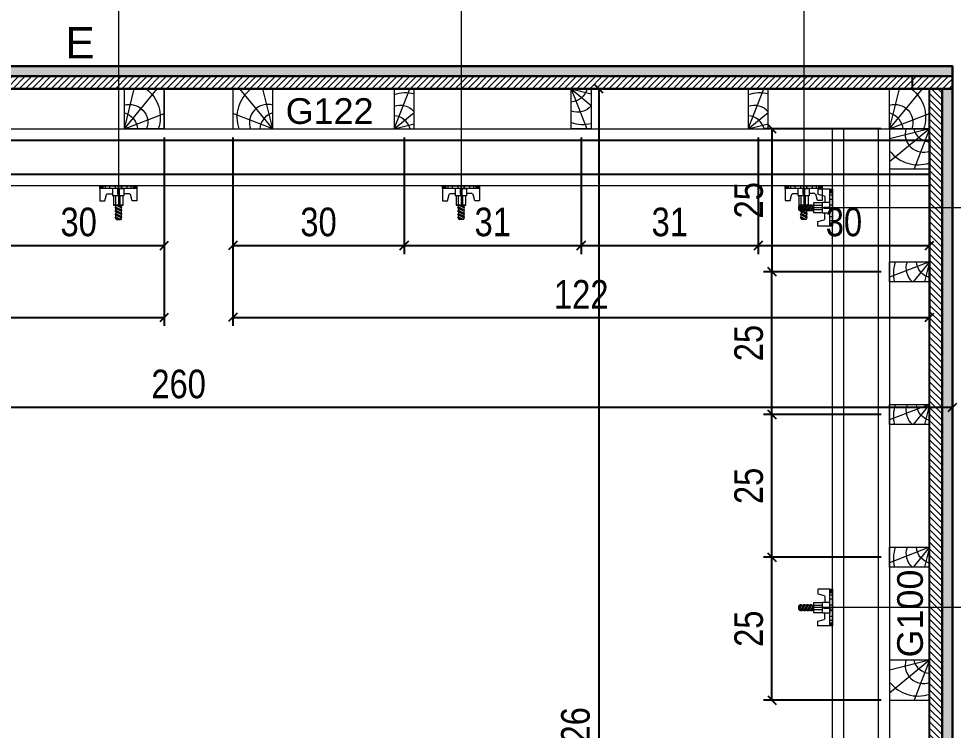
# Model space of a CAD drawing. Extents: x 28748 to 35002, y 14885 to 43501.
# Drawn here: x 29234.7 to 29562, y 29227.6 to 29476.7 of the extents above; entities that cross this region are included whole.
import ezdxf
from ezdxf.enums import TextEntityAlignment as Align

# ---------------------------------------------------------------- set-up
doc = ezdxf.new("R2010")
doc.units = 0
for name, color, linetype, lineweight in [('CONCRETO', 251, 'Continuous', 25), ('Hachura', 251, 'Continuous', 9), ('Madeira', 126, 'Continuous', 18), ('Perfil Metálico', 224, 'Continuous', 18), ('Texto Seção', 7, 'Continuous', 15)]:
    doc.layers.add(name, color=color, linetype=linetype, lineweight=lineweight)
for name, color, linetype in [('COTA', 241, 'Continuous'), ('MEIO_PONT', 93, 'Continuous'), ('Painéis', 200, 'Continuous'), ('SARRAFO', 251, 'Continuous'), ('TEXTO_GERAL', 7, 'Continuous')]:
    doc.layers.add(name, color=color, linetype=linetype)
doc.styles.add('ARIAL', font='arial.ttf')
doc.styles.add('COTA TECNICA 2X', font='techl___.ttf', dxfattribs={"height": 10})
doc.styles.add('SANSSERIF', font='sas_____.pfb')
doc.dimstyles.new('SECAO PILAR', dxfattribs={"dimtxt": 10, "dimasz": 3, "dimexe": 3, "dimexo": 3, "dimgap": 3, "dimtad": 1, "dimdec": 1, "dimlfac": 0.5, "dimzin": 12, "dimdsep": 46, "dimtxsty": 'COTA TECNICA 2X', "dimblk1": 'OBLIQUE', "dimblk2": 'OBLIQUE', "dimsah": 1, "dimcen": 0.9, "dimclrd": 256, "dimclre": 256, "dimclrt": 256, "dimadec": 1, "dimazin": 3, "dimtfac": 1, "dimtdec": 1, "dimtmove": 0, "dimatfit": 3, "dimfxl": 1, "dimtolj": 1, "dimtzin": 12, "dimarcsym": 0})

# ---------------------------------------------------------------- blocks, each defined once
blk = doc.blocks.new('_Oblique')
at = {"color": 0, "linetype": 'ByBlock', "lineweight": -2}
blk.add_line((-0.5, -0.5), (0.5, 0.5), dxfattribs=at)
blk = doc.blocks.new('*D1825')
at = {"layer": 'COTA', "lineweight": -2, "transparency": 16777216}
for p, q in [((29041.71, 29449.15), (29041.71, 29337.66)), ((29561.71, 29449.15), (29561.71, 29337.66)), ((29041.71, 29340.66), (29561.71, 29340.66))]:
    blk.add_line(p, q, dxfattribs=at)
at = {"layer": 'Defpoints', "color": 0, "transparency": 16777216}
for p in [(29041.71, 29452.15), (29561.71, 29452.15), (29561.71, 29340.66)]:
    blk.add_point(p, dxfattribs=at)
at = {"layer": 'COTA', "lineweight": -2, "transparency": 16777216, "xscale": 3, "yscale": 3, "zscale": 3, "rotation": 180}
blk.add_blockref('_Oblique', (29041.71, 29340.66), dxfattribs=at)
at = {"layer": 'COTA', "lineweight": -2, "transparency": 16777216, "xscale": 3, "yscale": 3, "zscale": 3}
blk.add_blockref('_Oblique', (29561.71, 29340.66), dxfattribs=at)
at = {"layer": 'COTA', "transparency": 16777216, "insert": (29290.71, 29348.77), "char_height": 10, "attachment_point": 5, "style": 'COTA TECNICA 2X'}
blk.add_mtext('\\A1;260', dxfattribs=at)
blk = doc.blocks.new('*D1827')
at = {"layer": 'COTA', "lineweight": -2, "transparency": 16777216}
for p, q in [((29558.71, 29452.15), (29434.84, 29452.15)), ((29437.84, 29452.15), (29437.84, 29000.15)), ((29558.71, 29000.15), (29434.84, 29000.15))]:
    blk.add_line(p, q, dxfattribs=at)
at = {"layer": 'Defpoints', "color": 0, "transparency": 16777216}
for p in [(29561.71, 29452.15), (29437.84, 29000.15), (29561.71, 29000.15)]:
    blk.add_point(p, dxfattribs=at)
at = {"layer": 'COTA', "lineweight": -2, "transparency": 16777216, "xscale": 3, "yscale": 3, "zscale": 3}
for p, rotation in [((29437.84, 29452.15), 90), ((29437.84, 29000.15), 270)]:
    blk.add_blockref('_Oblique', p, dxfattribs=dict(at, rotation=rotation))
at = {"layer": 'COTA', "transparency": 16777216, "insert": (29429.73, 29226.15), "char_height": 10, "attachment_point": 5, "rotation": 90, "style": 'COTA TECNICA 2X'}
blk.add_mtext('\\A1;226', dxfattribs=at)
blk = doc.blocks.new('PONTALETE')
at = {"layer": 'Madeira'}
for q in [(2.71, 7), (7, 5.76), (7, 1.74)]:
    blk.add_line((0, 0), q, dxfattribs=at)
blk.add_lwpolyline([(0, 0), (7, 0), (7, 7), (0, 7)], close=True, dxfattribs=at)
for centre, radius, start, end in [((2.04, 0.06), 6.23, 37.2818, 109.0913), ((1.09, 0.9), 3.19, 343.603, 109.9847), ((-0.21, -0.78), 3.09, 14.6322, 86.0383)]:
    blk.add_arc(centre, radius, start, end, dxfattribs=at)
blk = doc.blocks.new('MEIO PONTALETE')
at = {"layer": 'Madeira'}
for q in [(2.71, 7), (3.5, 2.88), (3.5, 0.87)]:
    blk.add_line((0, 0), q, dxfattribs=at)
blk.add_lwpolyline([(0, 0), (3.5, 0), (3.5, 7), (0, 7)], close=True, dxfattribs=at)
for centre, radius, start, end in [((2.04, 0.06), 6.23, 76.4499, 109.0913), ((1.09, 0.9), 3.19, 40.9063, 109.9847), ((-0.21, -0.78), 3.09, 14.6322, 86.0383)]:
    blk.add_arc(centre, radius, start, end, dxfattribs=at)
blk = doc.blocks.new('*D1811')
at = {"layer": 'COTA', "lineweight": -2, "transparency": 16777216}
for p, q in [((29225.71, 29435.15), (29225.71, 29394.28)), ((29285.71, 29435.15), (29285.71, 29394.28)), ((29225.71, 29397.28), (29285.71, 29397.28))]:
    blk.add_line(p, q, dxfattribs=at)
at = {"layer": 'Defpoints', "color": 0, "transparency": 16777216}
for p in [(29225.71, 29438.15), (29285.71, 29438.15), (29285.71, 29397.28)]:
    blk.add_point(p, dxfattribs=at)
at = {"layer": 'COTA', "lineweight": -2, "transparency": 16777216, "xscale": 3, "yscale": 3, "zscale": 3, "rotation": 180}
blk.add_blockref('_Oblique', (29225.71, 29397.28), dxfattribs=at)
at = {"layer": 'COTA', "lineweight": -2, "transparency": 16777216, "xscale": 3, "yscale": 3, "zscale": 3}
blk.add_blockref('_Oblique', (29285.71, 29397.28), dxfattribs=at)
at = {"layer": 'COTA', "transparency": 16777216, "insert": (29255.71, 29405.5), "char_height": 10, "attachment_point": 5, "style": 'COTA TECNICA 2X'}
blk.add_mtext('\\A1;30', dxfattribs=at)
blk = doc.blocks.new('*D1812')
at = {"layer": 'COTA', "lineweight": -2, "transparency": 16777216}
for p, q in [((29041.71, 29435.15), (29041.71, 29369.16)), ((29285.71, 29435.15), (29285.71, 29369.16)), ((29041.71, 29372.16), (29285.71, 29372.16))]:
    blk.add_line(p, q, dxfattribs=at)
at = {"layer": 'Defpoints', "color": 0, "transparency": 16777216}
for p in [(29041.71, 29438.15), (29285.71, 29438.15), (29285.71, 29372.16)]:
    blk.add_point(p, dxfattribs=at)
at = {"layer": 'COTA', "lineweight": -2, "transparency": 16777216, "xscale": 3, "yscale": 3, "zscale": 3, "rotation": 180}
blk.add_blockref('_Oblique', (29041.71, 29372.16), dxfattribs=at)
at = {"layer": 'COTA', "lineweight": -2, "transparency": 16777216, "xscale": 3, "yscale": 3, "zscale": 3}
blk.add_blockref('_Oblique', (29285.71, 29372.16), dxfattribs=at)
at = {"layer": 'COTA', "transparency": 16777216, "insert": (29163.71, 29380.22), "char_height": 10, "attachment_point": 5, "style": 'COTA TECNICA 2X'}
blk.add_mtext('\\A1;122', dxfattribs=at)
blk = doc.blocks.new('*D965')
at = {"layer": 'COTA', "lineweight": -2, "transparency": 16777216}
for p, q in [((29309.71, 29435.15), (29309.71, 29394.28)), ((29369.71, 29435.15), (29369.71, 29394.28)), ((29309.71, 29397.28), (29369.71, 29397.28))]:
    blk.add_line(p, q, dxfattribs=at)
at = {"layer": 'Defpoints', "color": 0, "transparency": 16777216}
for p in [(29309.71, 29438.15), (29369.71, 29438.15), (29369.71, 29397.28)]:
    blk.add_point(p, dxfattribs=at)
at = {"layer": 'COTA', "lineweight": -2, "transparency": 16777216, "xscale": 3, "yscale": 3, "zscale": 3, "rotation": 180}
blk.add_blockref('_Oblique', (29309.71, 29397.28), dxfattribs=at)
at = {"layer": 'COTA', "lineweight": -2, "transparency": 16777216, "xscale": 3, "yscale": 3, "zscale": 3}
blk.add_blockref('_Oblique', (29369.71, 29397.28), dxfattribs=at)
at = {"layer": 'COTA', "transparency": 16777216, "insert": (29339.71, 29405.5), "char_height": 10, "attachment_point": 5, "style": 'COTA TECNICA 2X'}
blk.add_mtext('\\A1;30', dxfattribs=at)
blk = doc.blocks.new('*D966')
at = {"layer": 'COTA', "lineweight": -2, "transparency": 16777216}
for p, q in [((29369.71, 29435.15), (29369.71, 29394.28)), ((29431.71, 29435.15), (29431.71, 29394.28)), ((29369.71, 29397.28), (29431.71, 29397.28))]:
    blk.add_line(p, q, dxfattribs=at)
at = {"layer": 'Defpoints', "color": 0, "transparency": 16777216}
for p in [(29369.71, 29438.15), (29431.71, 29438.15), (29431.71, 29397.28)]:
    blk.add_point(p, dxfattribs=at)
at = {"layer": 'COTA', "lineweight": -2, "transparency": 16777216, "xscale": 3, "yscale": 3, "zscale": 3, "rotation": 180}
blk.add_blockref('_Oblique', (29369.71, 29397.28), dxfattribs=at)
at = {"layer": 'COTA', "lineweight": -2, "transparency": 16777216, "xscale": 3, "yscale": 3, "zscale": 3}
blk.add_blockref('_Oblique', (29431.71, 29397.28), dxfattribs=at)
at = {"layer": 'COTA', "transparency": 16777216, "insert": (29400.71, 29405.5), "char_height": 10, "attachment_point": 5, "style": 'COTA TECNICA 2X'}
blk.add_mtext('\\A1;31', dxfattribs=at)
blk = doc.blocks.new('*D967')
at = {"layer": 'COTA', "lineweight": -2, "transparency": 16777216}
for p, q in [((29431.71, 29435.15), (29431.71, 29394.28)), ((29493.71, 29435.15), (29493.71, 29394.28)), ((29431.71, 29397.28), (29493.71, 29397.28))]:
    blk.add_line(p, q, dxfattribs=at)
at = {"layer": 'Defpoints', "color": 0, "transparency": 16777216}
for p in [(29431.71, 29438.15), (29493.71, 29438.15), (29493.71, 29397.28)]:
    blk.add_point(p, dxfattribs=at)
at = {"layer": 'COTA', "lineweight": -2, "transparency": 16777216, "xscale": 3, "yscale": 3, "zscale": 3, "rotation": 180}
blk.add_blockref('_Oblique', (29431.71, 29397.28), dxfattribs=at)
at = {"layer": 'COTA', "lineweight": -2, "transparency": 16777216, "xscale": 3, "yscale": 3, "zscale": 3}
blk.add_blockref('_Oblique', (29493.71, 29397.28), dxfattribs=at)
at = {"layer": 'COTA', "transparency": 16777216, "insert": (29462.71, 29405.5), "char_height": 10, "attachment_point": 5, "style": 'COTA TECNICA 2X'}
blk.add_mtext('\\A1;31', dxfattribs=at)
blk = doc.blocks.new('*D968')
at = {"layer": 'COTA', "lineweight": -2, "transparency": 16777216}
for p, q in [((29493.71, 29435.15), (29493.71, 29394.28)), ((29553.71, 29435.15), (29553.71, 29394.28)), ((29493.71, 29397.28), (29553.71, 29397.28))]:
    blk.add_line(p, q, dxfattribs=at)
at = {"layer": 'Defpoints', "color": 0, "transparency": 16777216}
for p in [(29493.71, 29438.15), (29553.71, 29438.15), (29553.71, 29397.28)]:
    blk.add_point(p, dxfattribs=at)
at = {"layer": 'COTA', "lineweight": -2, "transparency": 16777216, "xscale": 3, "yscale": 3, "zscale": 3, "rotation": 180}
blk.add_blockref('_Oblique', (29493.71, 29397.28), dxfattribs=at)
at = {"layer": 'COTA', "lineweight": -2, "transparency": 16777216, "xscale": 3, "yscale": 3, "zscale": 3}
blk.add_blockref('_Oblique', (29553.71, 29397.28), dxfattribs=at)
at = {"layer": 'COTA', "transparency": 16777216, "insert": (29523.71, 29405.5), "char_height": 10, "attachment_point": 5, "style": 'COTA TECNICA 2X'}
blk.add_mtext('\\A1;30', dxfattribs=at)
blk = doc.blocks.new('*D969')
at = {"layer": 'COTA', "lineweight": -2, "transparency": 16777216}
for p, q in [((29309.71, 29435.15), (29309.71, 29369.16)), ((29553.71, 29435.15), (29553.71, 29369.16)), ((29309.71, 29372.16), (29553.71, 29372.16))]:
    blk.add_line(p, q, dxfattribs=at)
at = {"layer": 'Defpoints', "color": 0, "transparency": 16777216}
for p in [(29309.71, 29438.15), (29553.71, 29438.15), (29553.71, 29372.16)]:
    blk.add_point(p, dxfattribs=at)
at = {"layer": 'COTA', "lineweight": -2, "transparency": 16777216, "xscale": 3, "yscale": 3, "zscale": 3, "rotation": 180}
blk.add_blockref('_Oblique', (29309.71, 29372.16), dxfattribs=at)
at = {"layer": 'COTA', "lineweight": -2, "transparency": 16777216, "xscale": 3, "yscale": 3, "zscale": 3}
blk.add_blockref('_Oblique', (29553.71, 29372.16), dxfattribs=at)
at = {"layer": 'COTA', "transparency": 16777216, "insert": (29431.71, 29380.22), "char_height": 10, "attachment_point": 5, "style": 'COTA TECNICA 2X'}
blk.add_mtext('\\A1;122', dxfattribs=at)
blk = doc.blocks.new('*D1817')
at = {"layer": 'COTA', "linetype": 'ByBlock', "lineweight": -2, "transparency": 16777216}
for p, q in [((29536.71, 29288.15), (29495.5, 29288.15)), ((29498.5, 29238.15), (29498.5, 29288.15)), ((29536.71, 29238.15), (29495.5, 29238.15))]:
    blk.add_line(p, q, dxfattribs=at)
at = {"layer": 'Defpoints', "color": 0, "linetype": 'ByBlock', "transparency": 16777216}
for p in [(29498.5, 29288.15), (29539.71, 29288.15), (29539.71, 29238.15)]:
    blk.add_point(p, dxfattribs=at)
at = {"layer": 'COTA', "linetype": 'ByBlock', "lineweight": -2, "transparency": 16777216, "xscale": 3, "yscale": 3, "zscale": 3}
for p, rotation in [((29498.5, 29288.15), 90), ((29498.5, 29238.15), 270)]:
    blk.add_blockref('_Oblique', p, dxfattribs=dict(at, rotation=rotation))
at = {"layer": 'COTA', "linetype": 'ByBlock', "transparency": 16777216, "insert": (29490.39, 29263.15), "char_height": 10, "attachment_point": 5, "rotation": 90, "style": 'COTA TECNICA 2X'}
blk.add_mtext('\\A1;25', dxfattribs=at)
blk = doc.blocks.new('*D1818')
at = {"layer": 'COTA', "linetype": 'ByBlock', "lineweight": -2, "transparency": 16777216}
for p, q in [((29536.71, 29338.15), (29495.5, 29338.15)), ((29498.5, 29288.15), (29498.5, 29338.15)), ((29536.71, 29288.15), (29495.5, 29288.15))]:
    blk.add_line(p, q, dxfattribs=at)
at = {"layer": 'Defpoints', "color": 0, "linetype": 'ByBlock', "transparency": 16777216}
for p in [(29498.5, 29338.15), (29539.71, 29338.15), (29539.71, 29288.15)]:
    blk.add_point(p, dxfattribs=at)
at = {"layer": 'COTA', "linetype": 'ByBlock', "lineweight": -2, "transparency": 16777216, "xscale": 3, "yscale": 3, "zscale": 3}
for p, rotation in [((29498.5, 29338.15), 90), ((29498.5, 29288.15), 270)]:
    blk.add_blockref('_Oblique', p, dxfattribs=dict(at, rotation=rotation))
at = {"layer": 'COTA', "linetype": 'ByBlock', "transparency": 16777216, "insert": (29490.39, 29313.15), "char_height": 10, "attachment_point": 5, "rotation": 90, "style": 'COTA TECNICA 2X'}
blk.add_mtext('\\A1;25', dxfattribs=at)
blk = doc.blocks.new('*D1819')
at = {"layer": 'COTA', "linetype": 'ByBlock', "lineweight": -2, "transparency": 16777216}
for p, q in [((29536.71, 29388.15), (29495.5, 29388.15)), ((29498.5, 29338.15), (29498.5, 29388.15)), ((29536.71, 29338.15), (29495.5, 29338.15))]:
    blk.add_line(p, q, dxfattribs=at)
at = {"layer": 'Defpoints', "color": 0, "linetype": 'ByBlock', "transparency": 16777216}
for p in [(29498.5, 29388.15), (29539.71, 29388.15), (29539.71, 29338.15)]:
    blk.add_point(p, dxfattribs=at)
at = {"layer": 'COTA', "linetype": 'ByBlock', "lineweight": -2, "transparency": 16777216, "xscale": 3, "yscale": 3, "zscale": 3}
for p, rotation in [((29498.5, 29388.15), 90), ((29498.5, 29338.15), 270)]:
    blk.add_blockref('_Oblique', p, dxfattribs=dict(at, rotation=rotation))
at = {"layer": 'COTA', "linetype": 'ByBlock', "transparency": 16777216, "insert": (29490.39, 29363.15), "char_height": 10, "attachment_point": 5, "rotation": 90, "style": 'COTA TECNICA 2X'}
blk.add_mtext('\\A1;25', dxfattribs=at)
blk = doc.blocks.new('*D1820')
at = {"layer": 'COTA', "linetype": 'ByBlock', "lineweight": -2, "transparency": 16777216}
for p, q in [((29536.71, 29438.15), (29495.5, 29438.15)), ((29498.5, 29438.15), (29498.5, 29388.15)), ((29536.71, 29388.15), (29495.5, 29388.15))]:
    blk.add_line(p, q, dxfattribs=at)
at = {"layer": 'Defpoints', "color": 0, "linetype": 'ByBlock', "transparency": 16777216}
for p in [(29539.71, 29438.15), (29498.5, 29388.15), (29539.71, 29388.15)]:
    blk.add_point(p, dxfattribs=at)
at = {"layer": 'COTA', "linetype": 'ByBlock', "lineweight": -2, "transparency": 16777216, "xscale": 3, "yscale": 3, "zscale": 3}
for p, rotation in [((29498.5, 29438.15), 90), ((29498.5, 29388.15), 270)]:
    blk.add_blockref('_Oblique', p, dxfattribs=dict(at, rotation=rotation))
at = {"layer": 'COTA', "linetype": 'ByBlock', "transparency": 16777216, "insert": (29490.39, 29413.15), "char_height": 10, "attachment_point": 5, "rotation": 90, "style": 'COTA TECNICA 2X'}
blk.add_mtext('\\A1;25', dxfattribs=at)
blk = doc.blocks.new('C')
at = {"layer": 'Hachura', "color": 0}
for p, q in [((0, 3.22), (0, -3.22)), ((0.45, 3.22), (0, 3.22)), ((0.46, 3.16), (0, 3.16)), ((0.46, 3.05), (0, 3.05)), ((0.46, 2.88), (0, 2.88)), ((0, 2.75), (0, -1.16)), ((0.46, 2.65), (0, 2.65)), ((0.46, 2.23), (0, 2.23)), ((0.45, -3.23), (0.45, 3.22)), ((0.45, 3.22), (2.58, 3.22)), ((1.35, 1.94), (1.35, 0.96)), ((2.58, 2.39), (1.47, 2.09)), ((2.58, 3.22), (2.58, 2.39)), ((0.46, 1.51), (0, 1.51)), ((0.39, 0.49), (0.17, 0.49)), ((1.74, 0.97), (0.45, 0.97)), ((1.45, 0.1), (0.45, 0.1)), ((1.74, -0.97), (1.74, 0.97)), ((1.74, 0.97), (1.74, 0.84)), ((1.74, 0.97), (1.74, 0.84)), ((1.74, 0.84), (3.35, 0.84)), ((3.35, 0.45), (1.74, 0.45)), ((3.32, 0.84), (3.32, -0.84)), ((3.35, 0.84), (3.35, -0.84)), ((3.68, 0.45), (3.35, 0.45)), ((3.84, -0.52), (3.35, 0.45)), ((3.35, 0.06), (3.67, -0.57)), ((3.68, 0.45), (4.16, -0.52)), ((3.72, 0.5), (4.25, -0.57)), ((4.37, -0.55), (3.83, 0.53)), ((4.15, 0.45), (3.93, 0.45)), ((4.42, -0.52), (3.93, 0.45)), ((4.15, 0.45), (4.26, 0.45)), ((4.26, 0.45), (4.74, -0.52)), ((4.3, 0.5), (4.83, -0.57)), ((4.95, -0.55), (4.41, 0.53)), ((4.51, 0.45), (4.84, 0.45)), ((5, -0.52), (4.51, 0.45)), ((4.84, 0.45), (5.32, -0.52)), ((4.88, 0.5), (5.41, -0.57)), ((5.53, -0.55), (4.99, 0.53)), ((5.58, -0.52), (5.09, 0.45)), ((5.42, 0.45), (5.09, 0.45)), ((5.58, -0.52), (5.09, 0.45)), ((5.42, 0.45), (5.74, -0.19)), ((5.46, 0.5), (5.74, -0.07)), ((5.74, 0.19), (5.57, 0.53)), ((5.74, 0.32), (5.68, 0.45)), ((5.68, 0.45), (5.74, 0.45)), ((5.74, 0.45), (5.9, 0.29)), ((5.74, 0.45), (5.74, -0.52)), ((5.9, -0.36), (5.9, 0.29)), ((0.45, 0), (0, 0)), ((0.46, -1.52), (0, -1.52)), ((0.08, -0.48), (0.29, -0.48)), ((0.29, -0.48), (0.4, -0.48)), ((0.45, 0), (0.45, -0.97)), ((0.45, -0.16), (1.45, -0.16)), ((0.45, -0.65), (0.45, -0.32)), ((0.45, -3.23), (0.45, -0.65)), ((0.45, -0.97), (1.74, -0.97)), ((1.35, -1.94), (1.35, -0.97)), ((3.35, -0.32), (1.74, -0.32)), ((3.35, -0.84), (1.74, -0.84)), ((3.35, -0.07), (3.58, -0.52)), ((3.35, -0.52), (3.58, -0.52)), ((3.84, -0.52), (4.16, -0.52)), ((4.42, -0.52), (4.74, -0.52)), ((4.63, -0.52), (4.74, -0.52)), ((5, -0.52), (5.32, -0.52)), ((5.58, -0.52), (5.74, -0.52)), ((5.74, -0.52), (5.9, -0.36)), ((5.74, -0.52), (5.74, -0.52)), ((0.46, -2.23), (0, -2.23)), ((0.46, -2.65), (0, -2.65)), ((0.46, -2.88), (0, -2.88)), ((0.46, -3.05), (0, -3.05)), ((0.46, -3.16), (0, -3.16)), ((0, -3.22), (2.57, -3.22)), ((2.58, -2.39), (1.47, -2.1)), ((2.58, -3.23), (2.58, -2.39))]:
    blk.add_line(p, q, dxfattribs=at)
for centre, radius, start, end in [((1.52, 1.94), 0.161, 104.7436, 180), ((1.44, -0.03), 0.129, 272.695, 87.305), ((3.81, 0.39), 0.143, 25.5688, 154.4312), ((4.39, 0.39), 0.143, 25.5688, 154.4312), ((4.97, 0.39), 0.143, 25.5688, 154.4312), ((5.55, 0.39), 0.143, 25.5688, 154.4312), ((0.17, -0.37), 0.174, 221.744, 317.8592), ((3.71, -0.4), 0.174, 222.1408, 318.256), ((4.29, -0.4), 0.174, 222.1408, 318.256), ((4.87, -0.4), 0.174, 222.1408, 318.256), ((5.45, -0.4), 0.174, 222.1408, 318.256), ((5.61, -0.4), 0.174, 317.8592, 318.256), ((1.52, -1.94), 0.161, 180, 255.2564)]:
    blk.add_arc(centre, radius, start, end, dxfattribs=at)
blk = doc.blocks.new('*D1832')
at = {"layer": 'COTA', "linetype": 'ByBlock', "lineweight": -2, "transparency": 16777216}
for p, q in [((29509.68, 29554.98), (29509.68, 29592.75)), ((29621.75, 29003.15), (29621.75, 29592.75)), ((29509.68, 29589.75), (29621.75, 29589.75))]:
    blk.add_line(p, q, dxfattribs=at)
at = {"layer": 'Defpoints', "color": 0, "linetype": 'ByBlock', "transparency": 16777216}
for p in [(29621.75, 29589.75), (29509.68, 29551.98), (29621.75, 29000.15)]:
    blk.add_point(p, dxfattribs=at)
at = {"layer": 'COTA', "linetype": 'ByBlock', "lineweight": -2, "transparency": 16777216, "xscale": 3, "yscale": 3, "zscale": 3, "rotation": 180}
blk.add_blockref('_Oblique', (29509.68, 29589.75), dxfattribs=at)
at = {"layer": 'COTA', "linetype": 'ByBlock', "lineweight": -2, "transparency": 16777216, "xscale": 3, "yscale": 3, "zscale": 3}
blk.add_blockref('_Oblique', (29621.75, 29589.75), dxfattribs=at)
at = {"layer": 'COTA', "linetype": 'ByBlock', "transparency": 16777216, "insert": (29565.72, 29597.86), "char_height": 10, "attachment_point": 5, "style": 'COTA TECNICA 2X'}
blk.add_mtext('\\A1;56', dxfattribs=at)

msp = doc.modelspace()

# ---------------------------------------------------------------- hatches: boundary and pattern name
at = {"layer": 'Hachura'}
h = msp.add_hatch(color=256, dxfattribs=at)
h.dxf.hatch_style = 1
h.paths.add_polyline_path([(29041.71, 29460.15), (29561.71, 29460.15), (29561.71, 29456.55), (29041.71, 29456.55)])
h = msp.add_hatch(dxfattribs=at)
h.set_pattern_fill('ANSI31', color=256, scale=0.5, angle=360, style=0)
h.set_pattern_definition([(45, (39446.0727, 52347.9573), (-1.12253202, 1.12253202), [])])
h.paths.add_polyline_path([(29041.71, 29456.55), (29041.71, 29452.15), (29561.71, 29452.15), (29561.71, 29456.55)])
h = msp.add_hatch(dxfattribs=at)
h.set_pattern_fill('ANSI31', color=256, scale=0.5, angle=270, style=0)
h.set_pattern_definition([(315, (53141.929, 20143.1973), (1.12253202, 1.12253202), [])])
h.paths.add_polyline_path([(29558.11, 29452.15), (29553.71, 29452.15), (29553.71, 29000.15), (29558.11, 29000.15)])
h = msp.add_hatch(color=256, dxfattribs=at)
h.dxf.hatch_style = 1
h.paths.add_polyline_path([(29561.71, 29452.15), (29561.71, 29000.15), (29558.11, 29000.15), (29558.11, 29452.15)])

# ---------------------------------------------------------------- linework, layer by layer
at = {"layer": 'CONCRETO', "color": 2}
msp.add_lwpolyline([(29599.71, 29022.15), (29561.71, 29022.15), (29561.71, 29460.15), (29063.71, 29460.15), (29063.71, 29498.15), (29599.71, 29498.15)], close=True, dxfattribs=at)
at = {"layer": 'Hachura'}
for p, q in [((29269.62, 29550.96), (29269.63, 29411.16)), ((29389.62, 29550.97), (29389.63, 29411.17)), ((29509.62, 29550.98), (29509.63, 29411.18)), ((29652.48, 29410.55), (29512.68, 29410.54)), ((29652.49, 29270.55), (29512.69, 29270.54))]:
    msp.add_line(p, q, dxfattribs=at)
at = {"layer": 'Madeira'}
for points in [[(29041.71, 29452.15), (29041.71, 29438.15), (29285.71, 29438.15), (29285.71, 29452.15)], [(29309.71, 29452.15), (29309.71, 29438.15), (29553.71, 29438.15), (29553.71, 29452.15)], [(29539.71, 29238.15), (29553.71, 29238.15), (29553.71, 29438.15), (29539.71, 29438.15)]]:
    msp.add_lwpolyline(points, close=True, dxfattribs=at)
at = {"layer": 'Painéis'}
for points in [[(29041.71, 29460.15), (29561.71, 29460.15), (29561.71, 29456.55), (29041.71, 29456.55)], [(29561.71, 29452.15), (29561.71, 29000.15), (29558.11, 29000.15), (29558.11, 29452.15)]]:
    msp.add_lwpolyline(points, close=True, dxfattribs=at)
at = {"layer": 'Perfil Metálico'}
for points in [[(29009.77, 29418.15), (29009.77, 29438.15), (29553.71, 29438.15), (29553.71, 29418.15)], [(29519.71, 29438.15), (29539.71, 29438.15), (29539.71, 28975.78), (29519.71, 28975.78)], [(29535.71, 28975.78), (29523.71, 28975.78), (29523.71, 29438.15), (29535.71, 29438.15)]]:
    msp.add_lwpolyline(points, close=True, dxfattribs=at)
at = {"layer": 'SARRAFO'}
msp.add_line((29547.71, 29452.15), (29547.71, 29456.55), dxfattribs=at)
for points in [[(29561.71, 29452.15), (29041.71, 29452.15), (29041.71, 29456.55), (29561.71, 29456.55)], [(29561.71, 29452.15), (29561.71, 29456.55), (29041.71, 29456.55), (29041.71, 29452.15)], [(29558.11, 29452.15), (29558.11, 29000.15), (29553.71, 29000.15), (29553.71, 29452.15)], [(29553.71, 29434.15), (29553.71, 29422.15), (29009.77, 29422.15), (29009.77, 29434.15)]]:
    msp.add_lwpolyline(points, close=True, dxfattribs=at)

# ---------------------------------------------------------------- block references
at = {"layer": 'Hachura', "linetype": 'Continuous', "xscale": -2, "yscale": 2, "zscale": 2, "rotation": 90}
for p in [(29269.61, 29418.15), (29389.61, 29418.17), (29509.61, 29418.18)]:
    msp.add_blockref('C', p, dxfattribs=at)
at = {"layer": 'Hachura', "linetype": 'Continuous', "xscale": -2, "yscale": 2, "zscale": 2}
for p in [(29519.71, 29410.55), (29519.71, 29270.55)]:
    msp.add_blockref('C', p, dxfattribs=at)
at = {"layer": 'Madeira'}
for name, p, xscale, yscale, zscale, rotation in [('PONTALETE', (29271.71, 29438.15), -2, 2, 2, 270), ('PONTALETE', (29323.71, 29438.15), 2, 2, 2, 89.99999999999999), ('MEIO PONTALETE', (29428.21, 29452.15), -1.999999997962732, 1.999999997962732, 1.999999997962732, 180), ('PONTALETE', (29539.71, 29438.15), -2, 2, 2, 270)]:
    msp.add_blockref(name, p, dxfattribs=dict(at, xscale=xscale, yscale=yscale, zscale=zscale, rotation=rotation))
at = {"layer": 'Madeira', "xscale": 1.999999997962732, "yscale": 1.999999997962732, "zscale": 1.999999997962732}
for p in [(29366.21, 29438.15), (29490.21, 29438.15)]:
    msp.add_blockref('MEIO PONTALETE', p, dxfattribs=at)
at = {"layer": 'MEIO_PONT'}
for name, p, xscale, yscale, zscale, rotation in [('PONTALETE', (29553.71, 29438.15), 2, 2, 2, 180), ('MEIO PONTALETE', (29553.71, 29391.65), -1.999999997962732, 1.999999997962732, 1.999999997962732, 90), ('MEIO PONTALETE', (29553.71, 29341.65), -1.999999997962732, 1.999999997962732, 1.999999997962732, 90), ('MEIO PONTALETE', (29553.71, 29291.65), -1.999999997962732, 1.999999997962732, 1.999999997962732, 90), ('PONTALETE', (29553.71, 29252.15), 2, 2, 2, 180)]:
    msp.add_blockref(name, p, dxfattribs=dict(at, xscale=xscale, yscale=yscale, zscale=zscale, rotation=rotation))

# ---------------------------------------------------------------- texts
at = {"layer": 'Texto Seção', "color": 0, "linetype": 'Continuous', "style": 'SANSSERIF'}
msp.add_text('G100', height=9, rotation=90, dxfattribs=at).set_placement((29546.85, 29253.09), align=Align.MIDDLE_LEFT)
at = {"layer": 'TEXTO_GERAL', "style": 'ARIAL'}
msp.add_text('E', height=11, dxfattribs=at).set_placement((29256.19, 29468.29), align=Align.MIDDLE_CENTER)
at = {"layer": 'TEXTO_GERAL', "color": 0, "linetype": 'Continuous', "style": 'SANSSERIF'}
msp.add_text('G122', height=9, dxfattribs=at).set_placement((29328.21, 29444.39), align=Align.MIDDLE_LEFT)

# ---------------------------------------------------------------- dimensions: what is measured, and where the dimension line sits
at = {"layer": 'COTA', "linetype": 'ByBlock'}
dim = msp.add_linear_dim(base=(29621.75, 29589.75), p1=(29509.68, 29551.98), p2=(29621.75, 29000.15), dimstyle='SECAO PILAR', override={"dimtmove": 1}, dxfattribs=at)
dim.commit()
dim.dimension.update_dxf_attribs({"geometry": '*D1832', "text_midpoint": (29565.72, 29597.86)})
at = {"layer": 'COTA'}
dim = msp.add_linear_dim(base=(29437.84, 29000.15), p1=(29561.71, 29452.15), p2=(29561.71, 29000.15), angle=90, dimstyle='SECAO PILAR', dxfattribs=at)
dim.commit()
dim.dimension.update_dxf_attribs({"geometry": '*D1827', "text_midpoint": (29429.73, 29226.15)})
dim = msp.add_linear_dim(base=(29561.71, 29340.66), p1=(29041.71, 29452.15), p2=(29561.71, 29452.15), dimstyle='SECAO PILAR', dxfattribs=at)
dim.commit()
dim.dimension.update_dxf_attribs({"geometry": '*D1825', "text_midpoint": (29290.71, 29340.66), "dimtype": 160})
for base, p1, p2, picture, middle in [((29285.71, 29372.16), (29041.71, 29438.15), (29285.71, 29438.15), '*D1812', (29163.71, 29380.22)), ((29285.71, 29397.28), (29225.71, 29438.15), (29285.71, 29438.15), '*D1811', (29255.71, 29405.5)), ((29369.71, 29397.28), (29309.71, 29438.15), (29369.71, 29438.15), '*D965', (29339.71, 29405.5)), ((29553.71, 29372.16), (29309.71, 29438.15), (29553.71, 29438.15), '*D969', (29431.71, 29380.22)), ((29431.71, 29397.28), (29369.71, 29438.15), (29431.71, 29438.15), '*D966', (29400.71, 29405.5)), ((29493.71, 29397.28), (29431.71, 29438.15), (29493.71, 29438.15), '*D967', (29462.71, 29405.5)), ((29553.71, 29397.28), (29493.71, 29438.15), (29553.71, 29438.15), '*D968', (29523.71, 29405.5))]:
    dim = msp.add_linear_dim(base=base, p1=p1, p2=p2, dimstyle='SECAO PILAR', dxfattribs=at)
    dim.commit()
    dim.dimension.update_dxf_attribs({"geometry": picture, "text_midpoint": middle})
at = {"layer": 'COTA', "linetype": 'ByBlock'}
for base, p1, p2, picture, middle in [((29498.5, 29388.15), (29539.71, 29438.15), (29539.71, 29388.15), '*D1820', (29490.39, 29413.15)), ((29498.5, 29388.15), (29539.71, 29338.15), (29539.71, 29388.15), '*D1819', (29490.39, 29363.15)), ((29498.5, 29338.15), (29539.71, 29288.15), (29539.71, 29338.15), '*D1818', (29490.39, 29313.15)), ((29498.5, 29288.15), (29539.71, 29238.15), (29539.71, 29288.15), '*D1817', (29490.39, 29263.15))]:
    dim = msp.add_linear_dim(base=base, p1=p1, p2=p2, angle=90, dimstyle='SECAO PILAR', override={"dimtmove": 1}, dxfattribs=at)
    dim.commit()
    dim.dimension.update_dxf_attribs({"geometry": picture, "text_midpoint": middle})

doc.saveas('drawing.dxf')
